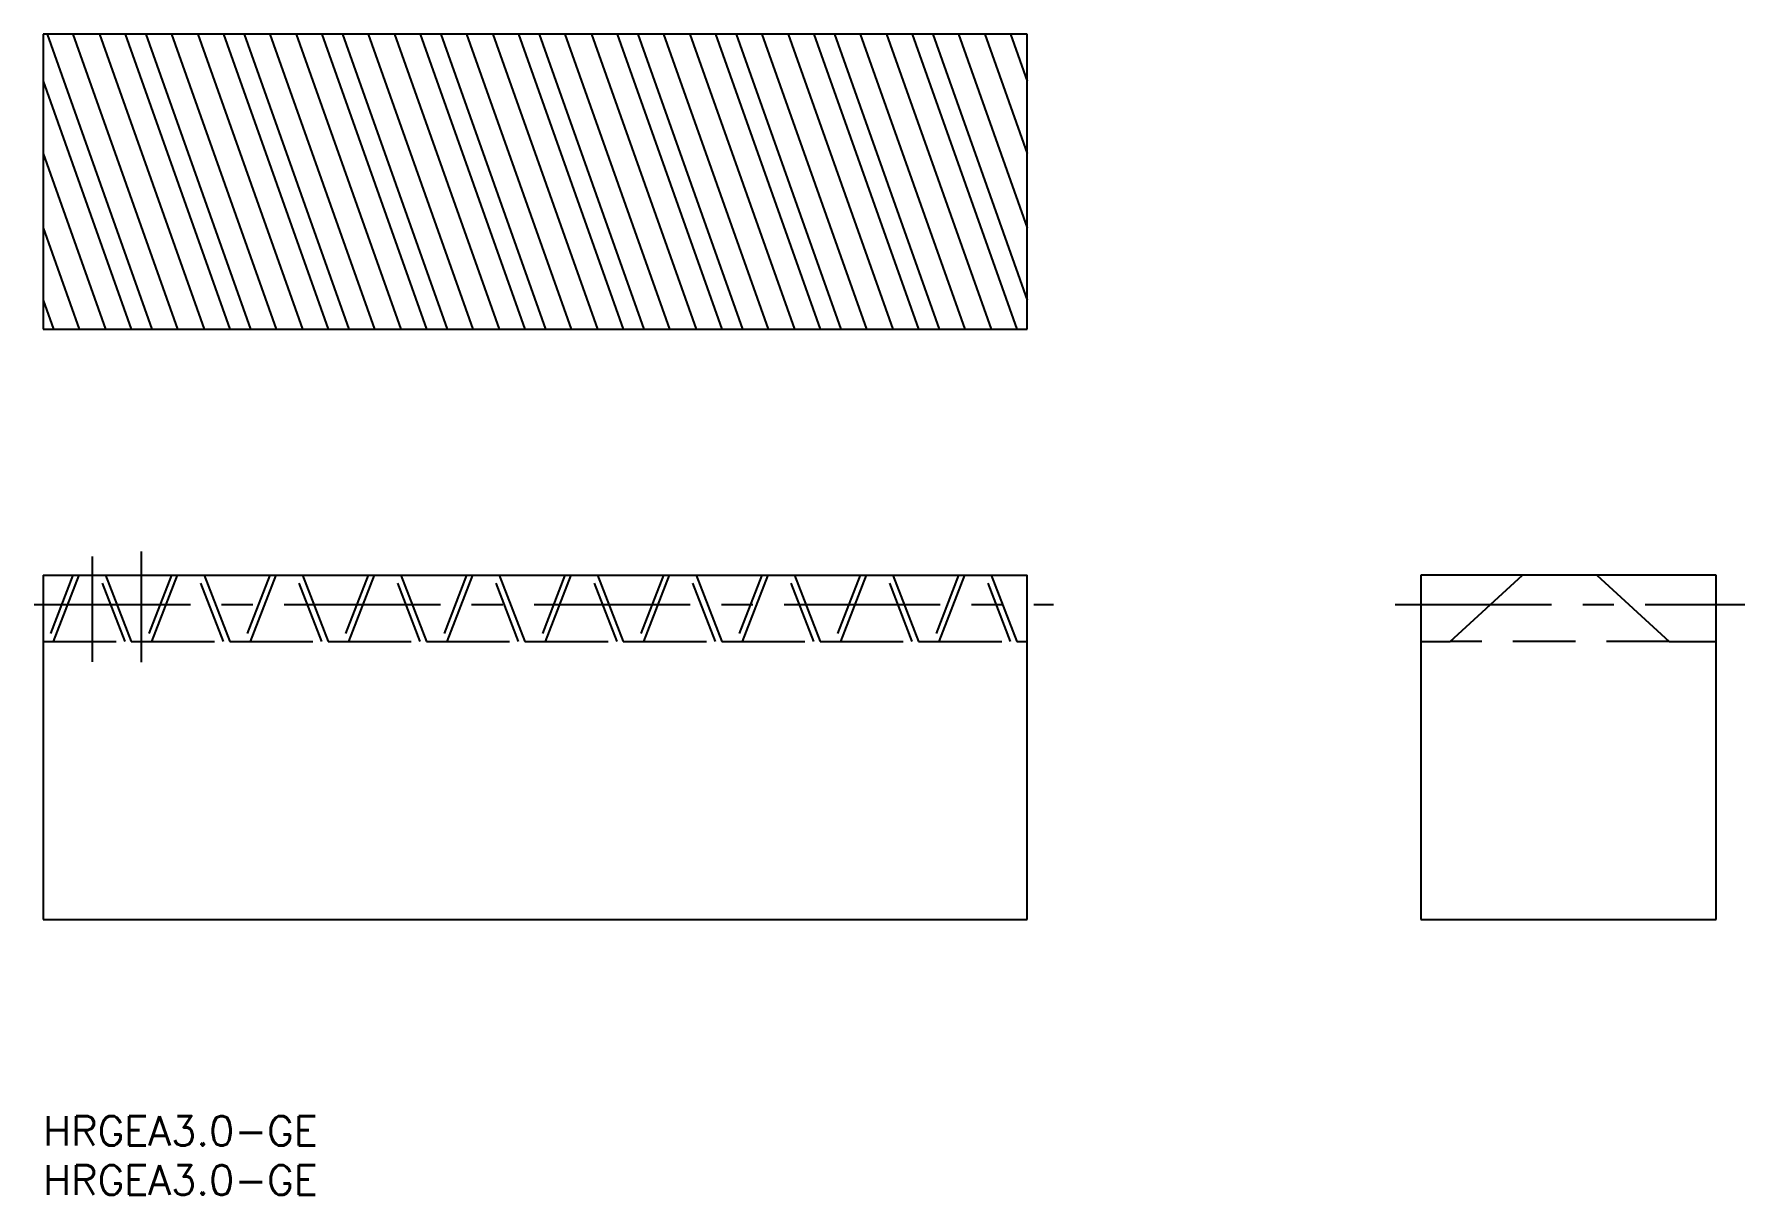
# Model space of a CAD drawing. Extents: x -1 to 173, y -8 to 110.
import ezdxf

# ---------------------------------------------------------------- set-up
doc = ezdxf.new("R2010")
doc.units = 0
doc.header["$LTSCALE"] = 0.5
doc.linetypes.add('CENTER', pattern=[50.8, 31.75, -6.35, 6.35, -6.35])
doc.linetypes.add('DASHED', pattern=[19.05, 12.7, -6.35])
for name, color, linetype in [('MSM_CENTER', 1, 'CENTER'), ('MSM_CONTINUOUS', 7, 'CONTINUOUS'), ('MSM_DASHED', 4, 'DASHED'), ('MSM_PART_NUMBER', 7, 'CONTINUOUS')]:
    doc.layers.add(name, color=color, linetype=linetype)
doc.styles.get("Standard").update_dxf_attribs({"font": 'txt.shx', "height": 3, "bigfont": 'bigfont.shx'})

msp = doc.modelspace()

# ---------------------------------------------------------------- linework, layer by layer
at = {"layer": 'MSM_CENTER'}
for p, q in [((10, 46.16), (10, 57.42)), ((5, 46.19), (5, 56.89)), ((-0.92, 52), (102.66, 52)), ((137.4, 52), (172.92, 52))]:
    msp.add_line(p, q, dxfattribs=at)
at = {"layer": 'MSM_CONTINUOUS'}
for p, q in [((0, 110), (0, 80)), ((100, 110), (0, 110)), ((0.41, 110), (11.05, 80)), ((3.02, 110), (13.66, 80)), ((5.7, 110), (16.34, 80)), ((8.31, 110), (18.95, 80)), ((10.41, 110), (21.05, 80)), ((13.02, 110), (23.66, 80)), ((15.7, 110), (26.34, 80)), ((18.31, 110), (28.95, 80)), ((20.41, 110), (31.05, 80)), ((23.02, 110), (33.66, 80)), ((25.7, 110), (36.34, 80)), ((28.31, 110), (38.95, 80)), ((30.41, 110), (41.05, 80)), ((33.02, 110), (43.66, 80)), ((35.7, 110), (46.34, 80)), ((38.31, 110), (48.95, 80)), ((40.41, 110), (51.05, 80)), ((43.02, 110), (53.66, 80)), ((45.7, 110), (56.34, 80)), ((48.31, 110), (58.95, 80)), ((50.41, 110), (61.05, 80)), ((53.02, 110), (63.66, 80)), ((55.7, 110), (66.34, 80)), ((58.31, 110), (68.95, 80)), ((60.41, 110), (71.05, 80)), ((63.02, 110), (73.66, 80)), ((65.7, 110), (76.34, 80)), ((68.31, 110), (78.95, 80)), ((70.41, 110), (81.05, 80)), ((73.02, 110), (83.66, 80)), ((75.7, 110), (86.34, 80)), ((78.31, 110), (88.95, 80)), ((80.41, 110), (91.05, 80)), ((83.02, 110), (93.66, 80)), ((85.7, 110), (96.34, 80)), ((88.31, 110), (98.95, 80)), ((90.41, 110), (100, 82.97)), ((93.02, 110), (100, 90.32)), ((95.7, 110), (100, 97.88)), ((98.31, 110), (100, 105.23)), ((100, 80), (100, 110)), ((0, 105.23), (8.95, 80)), ((0, 97.88), (6.34, 80)), ((0, 90.32), (3.66, 80)), ((0, 82.97), (1.05, 80)), ((0, 80), (100, 80)), ((0, 55), (0, 20)), ((0, 55), (100, 55)), ((1.05, 48.25), (3.66, 55)), ((6.34, 55), (8.95, 48.25)), ((11.05, 48.25), (13.66, 55)), ((16.34, 55), (18.95, 48.25)), ((21.05, 48.25), (23.66, 55)), ((26.34, 55), (28.95, 48.25)), ((31.05, 48.25), (33.66, 55)), ((36.34, 55), (38.95, 48.25)), ((41.05, 48.25), (43.66, 55)), ((46.34, 55), (48.95, 48.25)), ((51.05, 48.25), (53.66, 55)), ((56.34, 55), (58.95, 48.25)), ((61.05, 48.25), (63.66, 55)), ((66.34, 55), (68.95, 48.25)), ((71.05, 48.25), (73.66, 55)), ((76.34, 55), (78.95, 48.25)), ((81.05, 48.25), (83.66, 55)), ((86.34, 55), (88.95, 48.25)), ((91.05, 48.25), (93.66, 55)), ((96.34, 55), (98.95, 48.25)), ((100, 20), (100, 55)), ((140, 55), (140, 20)), ((170, 55), (140, 55)), ((142.97, 48.25), (150.32, 55)), ((157.88, 55), (165.23, 48.25)), ((170, 20), (170, 55)), ((0, 48.25), (1.05, 48.25)), ((8.95, 48.25), (11.05, 48.25)), ((18.95, 48.25), (21.05, 48.25)), ((28.95, 48.25), (31.05, 48.25)), ((38.95, 48.25), (41.05, 48.25)), ((48.95, 48.25), (51.05, 48.25)), ((58.95, 48.25), (61.05, 48.25)), ((68.95, 48.25), (71.05, 48.25)), ((78.95, 48.25), (81.05, 48.25)), ((88.95, 48.25), (91.05, 48.25)), ((98.95, 48.25), (100, 48.25)), ((140, 48.25), (142.97, 48.25)), ((165.23, 48.25), (170, 48.25)), ((0, 20), (100, 20)), ((140, 20), (170, 20))]:
    msp.add_line(p, q, dxfattribs=at)
at = {"layer": 'MSM_DASHED'}
for p, q in [((3.02, 55), (0.41, 48.25)), ((8.31, 48.25), (5.7, 55)), ((13.02, 55), (10.41, 48.25)), ((18.31, 48.25), (15.7, 55)), ((23.02, 55), (20.41, 48.25)), ((28.31, 48.25), (25.7, 55)), ((33.02, 55), (30.41, 48.25)), ((38.31, 48.25), (35.7, 55)), ((43.02, 55), (40.41, 48.25)), ((48.31, 48.25), (45.7, 55)), ((53.02, 55), (50.41, 48.25)), ((58.31, 48.25), (55.7, 55)), ((63.02, 55), (60.41, 48.25)), ((68.31, 48.25), (65.7, 55)), ((73.02, 55), (70.41, 48.25)), ((78.31, 48.25), (75.7, 55)), ((83.02, 55), (80.41, 48.25)), ((88.31, 48.25), (85.7, 55)), ((93.02, 55), (90.41, 48.25)), ((98.31, 48.25), (95.7, 55)), ((1.05, 48.25), (8.95, 48.25)), ((11.05, 48.25), (18.95, 48.25)), ((21.05, 48.25), (28.95, 48.25)), ((31.05, 48.25), (38.95, 48.25)), ((41.05, 48.25), (48.95, 48.25)), ((51.05, 48.25), (58.95, 48.25)), ((61.05, 48.25), (68.95, 48.25)), ((71.05, 48.25), (78.95, 48.25)), ((81.05, 48.25), (88.95, 48.25)), ((91.05, 48.25), (98.95, 48.25)), ((165.23, 48.25), (142.97, 48.25))]:
    msp.add_line(p, q, dxfattribs=at)

# ---------------------------------------------------------------- texts
at = {"layer": 'MSM_PART_NUMBER'}
for p in [(0, -3), (0, -8)]:
    msp.add_text('HRGEA3.0-GE', height=3, dxfattribs=at).set_placement(p)

doc.saveas('drawing.dxf')
